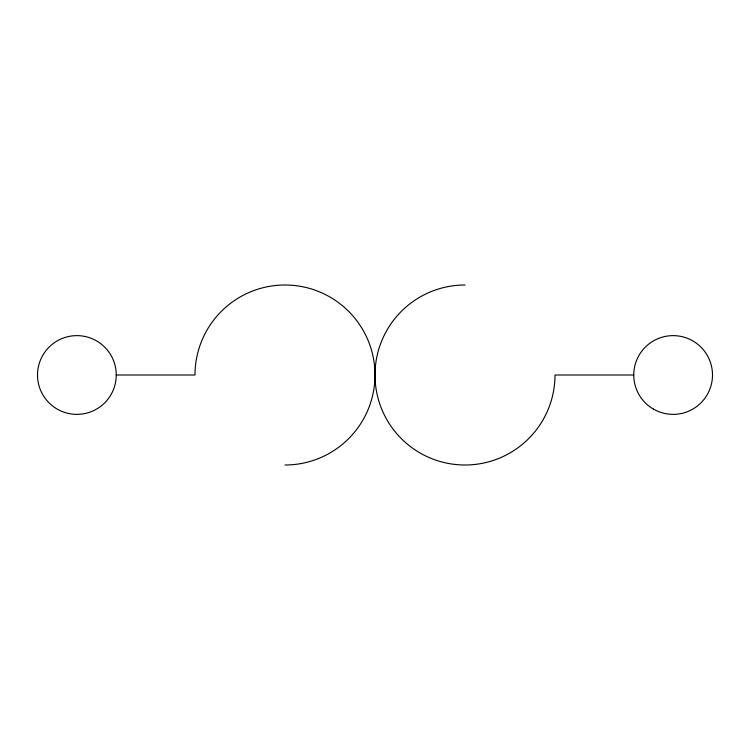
<?xml version="1.0" encoding="UTF-8"?>
<svg xmlns="http://www.w3.org/2000/svg" width="750" height="750" viewBox="0 0 750 750"><rect width="100%" height="100%" fill="white"/><g stroke="black" fill="none" stroke-linecap="round" stroke-linejoin="round"><path stroke-width="1.12" d="M116.25 375A39.375 39.375 0 0 1 57.188 409.097A39.375 39.375 0 0 1 57.188 340.903A39.375 39.375 0 0 1 116.25 375L195 375A90 90 0 0 1 285 285A90 90 0 0 1 375 375A90 90 0 0 0 465 465A90 90 0 0 0 555 375L633.75 375M465 285A90 90 0 0 0 375 375A90 90 0 0 1 285 465M653.438 409.097A39.375 39.375 0 0 0 712.5 375A39.375 39.375 0 0 0 653.438 340.903A39.375 39.375 0 0 0 653.438 409.097"/></g></svg>
